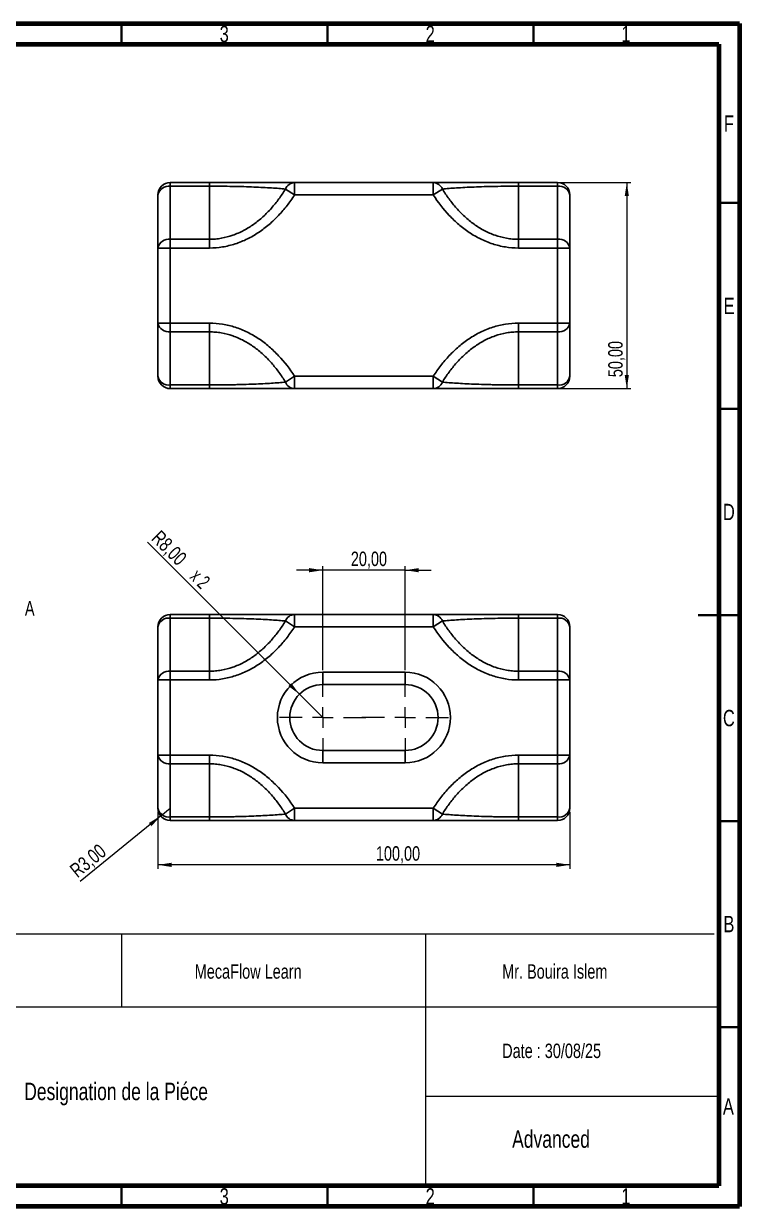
# Model space of a CAD drawing. Header units: millimetres. Extents: x 1 to 415, y 5 to 292.
# Drawn here: x 241.3 to 415, y 5 to 292 of the extents above; entities that cross this region are included whole.
import ezdxf

# ---------------------------------------------------------------- set-up
doc = ezdxf.new("R2010")
doc.units = ezdxf.units.MM
doc.styles.add('SLDTEXTSTYLE0', font='TXT', dxfattribs={"width": 0.75})
doc.styles.add('SLDTEXTSTYLE2', font='TXT', dxfattribs={"width": 0.666667})
doc.dimstyles.new('SLDDIMSTYLE0', dxfattribs={"dimtxt": 3.5, "dimasz": 3.302, "dimexe": 0, "dimexo": 0.0625, "dimgap": 0.875, "dimtad": 1, "dimrnd": 1e-09, "dimzin": 12, "dimdsep": 46, "dimtxsty": 'SLDTEXTSTYLE0', "dimsah": 1, "dimcen": 0.09, "dimadec": 0, "dimazin": 3, "dimtfac": 1, "dimtofl": 0, "dimtmove": 0, "dimatfit": 3, "dimfxl": 1, "dimfrac": 2, "dimtolj": 1, "dimtzin": 12, "dimarcsym": 0})
doc.dimstyles.new('SLDDIMSTYLE1', dxfattribs={"dimtxt": 3.5, "dimasz": 3.302, "dimexe": 0, "dimexo": 0.0625, "dimgap": 0.875, "dimtad": 1, "dimrnd": 1e-09, "dimzin": 12, "dimdsep": 46, "dimtxsty": 'SLDTEXTSTYLE0', "dimsah": 1, "dimcen": 0, "dimadec": 0, "dimazin": 3, "dimtfac": 1, "dimtofl": 0, "dimtmove": 0, "dimatfit": 3, "dimfxl": 1, "dimfrac": 2, "dimtolj": 1, "dimtzin": 12, "dimarcsym": 0})
doc.dimstyles.new('SLDDIMSTYLE2', dxfattribs={"dimtxt": 3.5, "dimasz": 3.302, "dimexe": 0, "dimexo": 0.0625, "dimgap": 0.875, "dimtad": 1, "dimrnd": 1e-09, "dimzin": 12, "dimdsep": 46, "dimtxsty": 'SLDTEXTSTYLE0', "dimsah": 1, "dimcen": 0.09, "dimadec": 0, "dimazin": 3, "dimtfac": 1, "dimtmove": 0, "dimatfit": 0, "dimfxl": 1, "dimfrac": 2, "dimtolj": 1, "dimtzin": 12, "dimarcsym": 0})

# ---------------------------------------------------------------- blocks, each defined once
blk = doc.blocks.new('_D')
at = {"color": 7, "linetype": 'Continuous', "lineweight": 0}
for p, q in [((273.87, 100.62), (273.87, 86.87)), ((373.87, 100.62), (373.87, 86.87)), ((373.87, 87.87), (273.87, 87.87))]:
    blk.add_line(p, q, dxfattribs=at)
at = {"color": 7, "linetype": 'Continuous', "lineweight": 18}
for points in [[(273.87, 87.87), (277.17, 87.36), (277.17, 88.38)], [(373.87, 87.87), (370.57, 88.38), (370.57, 87.36)]]:
    blk.add_solid(points, dxfattribs=at)
at = {"color": 7, "linetype": 'Continuous', "lineweight": 18, "insert": (326.77, 92.38), "char_height": 3.5, "attachment_point": 1, "style": 'SLDTEXTSTYLE0'}
blk.add_mtext('100,00', dxfattribs=at)
blk = doc.blocks.new('_D_1')
at = {"color": 7, "linetype": 'Continuous', "lineweight": 0}
for q in [(276.87, 101.62), (254.97, 83.8)]:
    blk.add_line((274.54, 99.73), q, dxfattribs=at)
at = {"color": 7, "linetype": 'Continuous', "lineweight": 18}
blk.add_solid([(274.54, 99.73), (271.66, 98.04), (272.3, 97.25)], dxfattribs=at)
at = {"color": 7, "linetype": 'Continuous', "lineweight": 18, "insert": (252.14, 87.29), "char_height": 3.5, "attachment_point": 1, "rotation": 39.1328, "style": 'SLDTEXTSTYLE0'}
blk.add_mtext('R3,00', dxfattribs=at)
blk = doc.blocks.new('_D_2')
at = {"color": 7, "linetype": 'Continuous', "lineweight": 0}
for p, q in [((313.87, 159.37), (307.52, 159.37)), ((313.87, 135.12), (313.87, 160.37)), ((333.87, 159.37), (313.87, 159.37)), ((333.87, 135.12), (333.87, 160.37)), ((333.87, 159.37), (340.22, 159.37))]:
    blk.add_line(p, q, dxfattribs=at)
at = {"color": 7, "linetype": 'Continuous', "lineweight": 18}
for points in [[(313.87, 159.37), (310.57, 159.88), (310.57, 158.86)], [(333.87, 159.37), (337.17, 158.86), (337.17, 159.88)]]:
    blk.add_solid(points, dxfattribs=at)
at = {"color": 7, "linetype": 'Continuous', "lineweight": 18, "insert": (320.69, 163.88), "char_height": 3.5, "attachment_point": 1, "style": 'SLDTEXTSTYLE0'}
blk.add_mtext('20,00', dxfattribs=at)
blk = doc.blocks.new('_D_3')
at = {"color": 7, "linetype": 'Continuous', "lineweight": 0}
for q in [(271.35, 166.14), (313.87, 123.62)]:
    blk.add_line((308.21, 129.28), q, dxfattribs=at)
at = {"color": 7, "linetype": 'Continuous', "lineweight": 18}
blk.add_solid([(308.21, 129.28), (306.24, 131.97), (305.52, 131.25)], dxfattribs=at)
at = {"color": 7, "linetype": 'Continuous', "lineweight": 18, "char_height": 3.5, "attachment_point": 1, "rotation": 315}
for s, insert, style in [('R8,00', (274.54, 169.33), 'SLDTEXTSTYLE0'), ('x 2', (283.87, 160), 'SLDTEXTSTYLE2')]:
    blk.add_mtext(s, dxfattribs=dict(at, insert=insert, style=style))
blk = doc.blocks.new('SW_CENTERMARKSYMBOL_0')
at = {"color": 0, "linetype": 'Continuous', "lineweight": 18}
for p, q in [((-20, 5), (-20, 10.5)), ((0, 5), (0, 10.5)), ((-25, 0), (-30.5, 0)), ((-20, 0), (-22.5, 0)), ((-20, 0), (-20, 2.5)), ((-20, 0), (-20, -2.5)), ((-20, 0), (-17.5, 0)), ((-15, 0), (-9.5, 0)), ((-5, 0), (-10.5, 0)), ((0, 0), (-2.5, 0)), ((0, 0), (0, 2.5)), ((0, 0), (0, -2.5)), ((0, 0), (2.5, 0)), ((5, 0), (10.5, 0)), ((-20, -5), (-20, -10.5)), ((0, -5), (0, -10.5))]:
    blk.add_line(p, q, dxfattribs=at)
blk = doc.blocks.new('_D_4')
at = {"color": 7, "linetype": 'Continuous', "lineweight": 0}
for p, q in [((362.37, 253.44), (388.68, 253.44)), ((387.68, 253.44), (387.68, 203.44)), ((362.37, 203.44), (388.68, 203.44))]:
    blk.add_line(p, q, dxfattribs=at)
at = {"color": 7, "linetype": 'Continuous', "lineweight": 18}
for points in [[(387.68, 253.44), (387.17, 250.14), (388.19, 250.14)], [(387.68, 203.44), (388.19, 206.75), (387.17, 206.75)]]:
    blk.add_solid(points, dxfattribs=at)
at = {"color": 7, "linetype": 'Continuous', "lineweight": 18, "insert": (383.17, 206.21), "char_height": 3.5, "attachment_point": 1, "rotation": 90, "style": 'SLDTEXTSTYLE0'}
blk.add_mtext('50,00', dxfattribs=at)

msp = doc.modelspace()

# ---------------------------------------------------------------- linework, layer by layer
at = {"color": 7, "linetype": 'Continuous', "lineweight": 70}
for p, q in [((15, 292), (415, 292)), ((415, 292), (415, 5)), ((20, 287), (410, 287)), ((410, 287), (410, 10)), ((410, 10), (20, 10)), ((415, 5), (15, 5))]:
    msp.add_line(p, q, dxfattribs=at)
at = {"color": 7, "linetype": 'Continuous', "lineweight": 35}
for p, q in [((265, 287), (265, 292)), ((315, 287), (315, 292)), ((365, 287), (365, 292)), ((410, 248.5), (415, 248.5)), ((410, 198.5), (415, 198.5)), ((415, 148.5), (405, 148.5)), ((410, 148.5), (415, 148.5)), ((410, 98.5), (415, 98.5)), ((410, 48.5), (415, 48.5)), ((265, 10), (265, 5)), ((315, 10), (315, 5)), ((365, 10), (365, 5))]:
    msp.add_line(p, q, dxfattribs=at)
at = {"color": 7, "linetype": 'Continuous', "lineweight": 25}
for p, q in [((276.869, 252.565), (276.869, 253.443)), ((276.869, 253.443), (286.369, 253.443)), ((276.869, 252.565), (276.869, 239.678)), ((286.369, 252.565), (276.869, 252.565)), ((286.369, 252.565), (286.369, 239.678)), ((307.039, 250.443), (307.039, 253.443)), ((307.039, 253.443), (340.7, 253.443)), ((340.7, 250.443), (340.7, 253.443)), ((361.369, 252.565), (361.369, 253.443)), ((361.369, 253.443), (370.869, 253.443)), ((361.369, 252.565), (361.369, 239.678)), ((370.869, 252.565), (361.369, 252.565)), ((370.869, 253.443), (370.869, 252.565)), ((370.869, 239.678), (370.869, 252.565)), ((273.869, 237.556), (273.869, 250.443)), ((307.039, 250.443), (304.821, 251.872)), ((340.7, 250.443), (307.039, 250.443)), ((340.7, 250.443), (342.917, 251.872)), ((373.869, 250.443), (373.869, 237.556)), ((276.869, 237.556), (276.869, 239.678)), ((276.869, 239.678), (286.369, 239.678)), ((286.369, 237.556), (286.369, 239.678)), ((361.369, 237.556), (361.369, 239.678)), ((361.369, 239.678), (370.869, 239.678)), ((370.869, 239.678), (370.869, 237.556)), ((276.869, 237.556), (273.869, 237.556)), ((273.869, 219.331), (273.869, 237.556)), ((276.869, 237.556), (276.869, 219.331)), ((286.369, 237.556), (276.869, 237.556)), ((370.869, 237.556), (361.369, 237.556)), ((370.869, 219.331), (370.869, 237.556)), ((373.869, 237.556), (370.869, 237.556)), ((373.869, 237.556), (373.869, 219.331)), ((276.869, 219.331), (273.869, 219.331)), ((273.869, 206.443), (273.869, 219.331)), ((276.869, 219.331), (286.369, 219.331)), ((276.869, 217.209), (276.869, 219.331)), ((286.369, 217.209), (286.369, 219.331)), ((361.369, 217.209), (361.369, 219.331)), ((361.369, 219.331), (370.869, 219.331)), ((373.869, 219.331), (370.869, 219.331)), ((370.869, 217.209), (370.869, 219.331)), ((373.869, 219.331), (373.869, 206.443)), ((286.369, 217.209), (276.869, 217.209)), ((276.869, 217.209), (276.869, 204.322)), ((286.369, 217.209), (286.369, 204.322)), ((361.369, 217.209), (361.369, 204.322)), ((370.869, 217.209), (361.369, 217.209)), ((370.869, 204.322), (370.869, 217.209)), ((276.869, 204.322), (286.369, 204.322)), ((276.869, 203.443), (276.869, 204.322)), ((286.369, 203.443), (286.369, 204.322)), ((307.039, 206.443), (304.821, 205.015)), ((307.039, 206.443), (340.7, 206.443)), ((307.039, 203.443), (307.039, 206.443)), ((342.917, 205.015), (340.7, 206.443)), ((340.7, 203.443), (340.7, 206.443)), ((361.369, 203.443), (361.369, 204.322)), ((361.369, 204.322), (370.869, 204.322)), ((370.869, 203.443), (370.869, 204.322)), ((286.369, 203.443), (276.869, 203.443)), ((340.7, 203.443), (307.039, 203.443)), ((370.869, 203.443), (361.369, 203.443)), ((276.869, 147.742), (276.869, 148.621)), ((276.869, 148.621), (286.369, 148.621)), ((276.869, 147.742), (276.869, 134.855)), ((286.369, 147.742), (276.869, 147.742)), ((286.369, 147.742), (286.369, 134.855)), ((307.039, 145.621), (304.821, 147.05)), ((307.039, 145.621), (307.039, 148.621)), ((307.039, 148.621), (340.7, 148.621)), ((340.7, 145.621), (340.7, 148.621)), ((340.7, 145.621), (342.917, 147.05)), ((361.369, 147.742), (361.369, 148.621)), ((361.369, 148.621), (370.869, 148.621)), ((361.369, 147.742), (361.369, 134.855)), ((370.869, 147.742), (361.369, 147.742)), ((370.869, 147.742), (370.869, 148.621)), ((370.869, 134.855), (370.869, 147.742)), ((273.869, 132.733), (273.869, 145.621)), ((340.7, 145.621), (307.039, 145.621)), ((373.869, 145.621), (373.869, 132.733)), ((276.869, 132.733), (273.869, 132.733)), ((273.869, 114.508), (273.869, 132.733)), ((276.869, 132.733), (276.869, 134.855)), ((276.869, 134.855), (286.369, 134.855)), ((286.369, 132.733), (276.869, 132.733)), ((276.869, 132.733), (276.869, 114.508)), ((286.369, 132.733), (286.369, 134.855)), ((313.869, 134.621), (333.869, 134.621)), ((313.869, 131.621), (313.869, 134.621)), ((333.869, 134.621), (333.869, 131.621)), ((361.369, 132.733), (361.369, 134.855)), ((361.369, 134.855), (370.869, 134.855)), ((370.869, 132.733), (361.369, 132.733)), ((370.869, 132.733), (370.869, 134.855)), ((370.869, 114.508), (370.869, 132.733)), ((373.869, 132.733), (370.869, 132.733)), ((373.869, 132.733), (373.869, 114.508)), ((333.869, 131.621), (313.869, 131.621)), ((313.869, 115.621), (313.869, 112.621)), ((313.869, 115.621), (333.869, 115.621)), ((333.869, 112.621), (333.869, 115.621)), ((276.869, 114.508), (273.869, 114.508)), ((273.869, 101.621), (273.869, 114.508)), ((276.869, 112.387), (276.869, 114.508)), ((276.869, 114.508), (286.369, 114.508)), ((286.369, 112.387), (276.869, 112.387)), ((276.869, 112.387), (276.869, 99.499)), ((286.369, 112.387), (286.369, 99.499)), ((333.869, 112.621), (313.869, 112.621)), ((361.369, 112.387), (361.369, 114.508)), ((361.369, 114.508), (370.869, 114.508)), ((361.369, 112.387), (361.369, 99.499)), ((370.869, 112.387), (361.369, 112.387)), ((370.869, 112.387), (370.869, 114.508)), ((373.869, 114.508), (370.869, 114.508)), ((370.869, 99.499), (370.869, 112.387)), ((373.869, 114.508), (373.869, 101.621)), ((304.821, 100.192), (307.039, 101.621)), ((307.039, 98.621), (307.039, 101.621)), ((307.039, 101.621), (340.7, 101.621)), ((342.917, 100.192), (340.7, 101.621)), ((340.7, 98.621), (340.7, 101.621)), ((276.869, 99.499), (286.369, 99.499)), ((276.869, 98.621), (276.869, 99.499)), ((286.369, 98.621), (276.869, 98.621)), ((286.369, 98.621), (286.369, 99.499)), ((340.7, 98.621), (307.039, 98.621)), ((361.369, 99.499), (370.869, 99.499)), ((370.869, 98.621), (361.369, 98.621)), ((370.869, 98.621), (370.869, 99.499))]:
    msp.add_line(p, q, dxfattribs=at)
at = {"color": 7, "linetype": 'Continuous', "lineweight": 18}
for p, q in [((408.925, 71.078), (158.925, 71.078)), ((265, 71.078), (265, 53.447)), ((338.792, 71.078), (338.792, 53.447)), ((158.925, 53.447), (410, 53.447)), ((338.792, 53.447), (338.792, 10)), ((338.792, 31.724), (410, 31.724))]:
    msp.add_line(p, q, dxfattribs=at)
at = {"color": 7, "linetype": 'Continuous', "lineweight": 25, "flags": 128}
for points in [[(286.369, 252.565), (286.369, 252.763), (286.369, 252.938), (286.369, 253.089), (286.369, 253.215), (286.369, 253.314), (286.369, 253.386), (286.369, 253.429), (286.369, 253.443)], [(286.369, 147.742), (286.369, 147.94), (286.369, 148.115), (286.369, 148.266), (286.369, 148.392), (286.369, 148.492), (286.369, 148.563), (286.369, 148.606), (286.369, 148.621)], [(286.369, 112.387), (286.369, 112.605), (286.369, 112.841), (286.369, 113.094), (286.369, 113.36), (286.369, 113.637), (286.369, 113.923), (286.369, 114.214), (286.369, 114.508)], [(361.369, 98.621), (361.369, 98.635), (361.369, 98.678), (361.369, 98.75), (361.369, 98.849), (361.369, 98.975), (361.369, 99.126), (361.369, 99.302), (361.369, 99.499)]]:
    msp.add_lwpolyline(points, dxfattribs=at)
at = {"color": 7, "linetype": 'Continuous', "lineweight": 25}
for centre, radius, start, end in [((276.869, 250.443), 3, 90, 180), ((276.51, 249.891), 2.698, 82.33937, 168.18941), ((307.144, 250.944), 2.501, 92.42044, 158.21907), ((340.594, 250.944), 2.501, 21.78093, 87.57956), ((370.869, 250.443), 3, 0, 90), ((371.26, 249.935), 2.659, 11.02724, 98.44398), ((276.479, 237.048), 2.659, 81.55602, 168.97276), ((371.229, 237.004), 2.698, 11.81059, 97.66063), ((276.479, 219.839), 2.659, 191.02724, 278.44398), ((371.26, 219.839), 2.659, 261.55602, 348.97276), ((276.479, 206.952), 2.659, 191.02724, 278.44398), ((276.869, 206.443), 3, 180, 270), ((307.144, 205.943), 2.501, 201.78093, 267.57956), ((340.594, 205.943), 2.501, 272.42044, 338.21907), ((371.229, 206.996), 2.698, 262.33937, 348.18941), ((370.869, 206.443), 3, 270, 0), ((276.869, 145.621), 3, 90, 180), ((276.479, 145.112), 2.659, 81.55602, 168.97276), ((307.144, 146.121), 2.501, 92.42044, 158.21907), ((340.594, 146.121), 2.501, 21.78093, 87.57956), ((370.869, 145.621), 3, 0, 90), ((371.26, 145.112), 2.659, 11.02724, 98.44398), ((276.479, 132.225), 2.659, 81.55602, 168.97276), ((313.869, 123.621), 11, 90, 270), ((333.869, 123.621), 11, 270, 90), ((371.229, 132.181), 2.698, 11.81059, 97.66063), ((313.869, 123.621), 8, 90, 270), ((333.869, 123.621), 8, 270, 90), ((276.479, 115.017), 2.659, 191.02724, 278.44398), ((371.26, 115.017), 2.659, 261.55602, 348.97276), ((276.51, 102.173), 2.698, 191.81059, 277.66063), ((276.869, 101.621), 3, 180, 270), ((371.229, 102.173), 2.698, 262.33937, 348.18941), ((370.869, 101.621), 3, 270, 0), ((307.144, 101.12), 2.501, 201.78093, 267.57956), ((340.594, 101.12), 2.501, 272.42044, 338.21907)]:
    msp.add_arc(centre, radius, start, end, dxfattribs=at)
for points, knots in [([(286.369, 253.443), (287.441, 253.443), (288.497, 253.443), (290.579, 253.443), (291.606, 253.443), (293.125, 253.443), (293.629, 253.443), (294.616, 253.443), (295.1, 253.443), (296.526, 253.443), (297.44, 253.443), (299.204, 253.443), (300.057, 253.443), (301.665, 253.443), (302.426, 253.443), (304.592, 253.443), (305.884, 253.443), (307.039, 253.443)], [0, 0, 0, 0, 0.125, 0.125, 0.25, 0.25, 0.3125, 0.3125, 0.375, 0.375, 0.5, 0.5, 0.625, 0.625, 0.75, 0.75, 1, 1, 1, 1]), ([(304.821, 251.872), (304.319, 251.92), (303.783, 251.968), (302.648, 252.057), (302.047, 252.099), (300.776, 252.179), (300.106, 252.217), (298.686, 252.289), (297.931, 252.324), (296.364, 252.389), (295.549, 252.419), (294.272, 252.457), (293.838, 252.469), (292.951, 252.491), (292.496, 252.501), (291.123, 252.528), (290.194, 252.541), (288.777, 252.555), (288.301, 252.559), (287.581, 252.562), (287.34, 252.563), (286.856, 252.564), (286.612, 252.565), (286.369, 252.565)], [0, 0, 0, 0, 0.125, 0.125, 0.25, 0.25, 0.375, 0.375, 0.5, 0.5, 0.625, 0.625, 0.6875, 0.6875, 0.75, 0.75, 0.875, 0.875, 0.9375, 0.9375, 0.96875, 0.96875, 1, 1, 1, 1]), ([(340.7, 253.443), (341.277, 253.443), (341.892, 253.443), (343.191, 253.443), (343.876, 253.443), (345.323, 253.443), (346.084, 253.443), (347.692, 253.443), (348.545, 253.443), (350.307, 253.443), (351.222, 253.443), (352.646, 253.443), (353.13, 253.443), (354.116, 253.443), (354.62, 253.443), (356.137, 253.443), (357.163, 253.443), (359.244, 253.443), (360.299, 253.443), (361.369, 253.443)], [0, 0, 0, 0, 0.125, 0.125, 0.25, 0.25, 0.375, 0.375, 0.5, 0.5, 0.625, 0.625, 0.6875, 0.6875, 0.75, 0.75, 0.875, 0.875, 1, 1, 1, 1]), ([(361.369, 252.565), (361.25, 252.565), (361.126, 252.565), (360.884, 252.564), (360.521, 252.564), (360.161, 252.562), (359.443, 252.559), (358.969, 252.555), (357.556, 252.541), (356.629, 252.528), (355.26, 252.501), (354.807, 252.491), (353.921, 252.47), (353.488, 252.458), (352.214, 252.42), (351.401, 252.39), (349.836, 252.325), (349.083, 252.291), (347.66, 252.218), (346.986, 252.18), (345.705, 252.1), (345.097, 252.057), (343.954, 251.968), (343.42, 251.92), (342.917, 251.872)], [0, 0, 0, 0, 0.015625, 0.015625, 0.03125, 0.0625, 0.0625, 0.125, 0.125, 0.25, 0.25, 0.3125, 0.3125, 0.375, 0.375, 0.5, 0.5, 0.625, 0.625, 0.75, 0.75, 0.875, 0.875, 1, 1, 1, 1]), ([(286.369, 239.678), (286.489, 239.678), (286.612, 239.679), (286.855, 239.684), (287.217, 239.697), (287.578, 239.721), (288.296, 239.785), (288.77, 239.848), (290.183, 240.095), (291.11, 240.337), (292.478, 240.812), (292.932, 240.989), (293.817, 241.375), (294.251, 241.583), (295.524, 242.254), (296.338, 242.762), (297.902, 243.883), (298.655, 244.499), (300.079, 245.799), (300.753, 246.486), (302.034, 247.926), (302.642, 248.681), (303.784, 250.24), (304.319, 251.046), (304.821, 251.872)], [0, 0, 0, 0, 0.015625, 0.015625, 0.03125, 0.0625, 0.0625, 0.125, 0.125, 0.25, 0.25, 0.3125, 0.3125, 0.375, 0.375, 0.5, 0.5, 0.625, 0.625, 0.75, 0.75, 0.875, 0.875, 1, 1, 1, 1]), ([(307.039, 250.443), (306.462, 249.548), (305.847, 248.68), (304.548, 247.015), (303.863, 246.215), (302.416, 244.687), (301.655, 243.959), (300.046, 242.581), (299.194, 241.93), (297.431, 240.751), (296.517, 240.221), (295.093, 239.523), (294.609, 239.306), (293.623, 238.906), (293.119, 238.722), (291.601, 238.232), (290.575, 237.983), (288.495, 237.645), (287.44, 237.556), (286.369, 237.556)], [0, 0, 0, 0, 0.125, 0.125, 0.25, 0.25, 0.375, 0.375, 0.5, 0.5, 0.625, 0.625, 0.6875, 0.6875, 0.75, 0.75, 0.875, 0.875, 1, 1, 1, 1]), ([(361.369, 237.556), (360.298, 237.556), (359.242, 237.645), (357.16, 237.984), (356.133, 238.234), (354.614, 238.724), (354.11, 238.908), (353.123, 239.309), (352.639, 239.526), (351.213, 240.225), (350.298, 240.756), (348.535, 241.937), (347.682, 242.59), (346.074, 243.968), (345.313, 244.697), (343.146, 246.987), (341.854, 248.653), (340.7, 250.443)], [0, 0, 0, 0, 0.125, 0.125, 0.25, 0.25, 0.3125, 0.3125, 0.375, 0.375, 0.5, 0.5, 0.625, 0.625, 0.75, 0.75, 1, 1, 1, 1]), ([(342.917, 251.872), (343.42, 251.045), (343.955, 250.239), (345.091, 248.689), (345.691, 247.942), (346.962, 246.511), (347.633, 245.826), (349.053, 244.525), (349.807, 243.906), (351.375, 242.778), (352.19, 242.268), (353.467, 241.594), (353.901, 241.384), (354.788, 240.997), (355.243, 240.818), (356.616, 240.341), (357.545, 240.097), (358.962, 239.849), (359.438, 239.785), (360.157, 239.721), (360.398, 239.705), (360.882, 239.683), (361.127, 239.678), (361.369, 239.678)], [0, 0, 0, 0, 0.125, 0.125, 0.25, 0.25, 0.375, 0.375, 0.5, 0.5, 0.625, 0.625, 0.6875, 0.6875, 0.75, 0.75, 0.875, 0.875, 0.9375, 0.9375, 0.96875, 0.96875, 1, 1, 1, 1]), ([(286.369, 219.331), (287.441, 219.331), (288.497, 219.242), (290.579, 218.903), (291.606, 218.653), (293.125, 218.163), (293.629, 217.979), (294.616, 217.578), (295.1, 217.361), (296.526, 216.662), (297.44, 216.131), (299.204, 214.95), (300.057, 214.297), (301.665, 212.919), (302.426, 212.19), (304.592, 209.9), (305.884, 208.234), (307.039, 206.443)], [0, 0, 0, 0, 0.125, 0.125, 0.25, 0.25, 0.3125, 0.3125, 0.375, 0.375, 0.5, 0.5, 0.625, 0.625, 0.75, 0.75, 1, 1, 1, 1]), ([(340.7, 206.443), (341.277, 207.339), (341.892, 208.207), (343.191, 209.872), (343.876, 210.672), (345.323, 212.2), (346.084, 212.928), (347.692, 214.306), (348.545, 214.957), (350.307, 216.136), (351.222, 216.666), (352.646, 217.364), (353.13, 217.581), (354.116, 217.981), (354.62, 218.165), (356.137, 218.655), (357.163, 218.904), (359.244, 219.242), (360.299, 219.331), (361.369, 219.331)], [0, 0, 0, 0, 0.125, 0.125, 0.25, 0.25, 0.375, 0.375, 0.5, 0.5, 0.625, 0.625, 0.6875, 0.6875, 0.75, 0.75, 0.875, 0.875, 1, 1, 1, 1]), ([(304.821, 205.015), (304.319, 205.842), (303.783, 206.648), (302.648, 208.198), (302.047, 208.945), (300.776, 210.376), (300.106, 211.061), (298.686, 212.362), (297.931, 212.981), (296.364, 214.109), (295.549, 214.619), (294.272, 215.293), (293.838, 215.503), (292.951, 215.89), (292.496, 216.069), (291.123, 216.546), (290.194, 216.79), (288.777, 217.038), (288.301, 217.102), (287.581, 217.166), (287.34, 217.182), (286.856, 217.204), (286.612, 217.209), (286.369, 217.209)], [0, 0, 0, 0, 0.125, 0.125, 0.25, 0.25, 0.375, 0.375, 0.5, 0.5, 0.625, 0.625, 0.6875, 0.6875, 0.75, 0.75, 0.875, 0.875, 0.9375, 0.9375, 0.96875, 0.96875, 1, 1, 1, 1]), ([(361.369, 217.209), (361.25, 217.209), (361.126, 217.208), (360.884, 217.203), (360.521, 217.19), (360.161, 217.166), (359.443, 217.102), (358.969, 217.039), (357.556, 216.792), (356.629, 216.55), (355.26, 216.075), (354.807, 215.898), (353.921, 215.512), (353.488, 215.304), (352.214, 214.633), (351.401, 214.125), (349.836, 213.004), (349.083, 212.388), (347.66, 211.088), (346.986, 210.401), (345.705, 208.961), (345.097, 208.206), (343.954, 206.647), (343.42, 205.841), (342.917, 205.015)], [0, 0, 0, 0, 0.015625, 0.015625, 0.03125, 0.0625, 0.0625, 0.125, 0.125, 0.25, 0.25, 0.3125, 0.3125, 0.375, 0.375, 0.5, 0.5, 0.625, 0.625, 0.75, 0.75, 0.875, 0.875, 1, 1, 1, 1]), ([(286.369, 204.322), (286.489, 204.322), (286.612, 204.322), (286.855, 204.323), (287.217, 204.323), (287.578, 204.325), (288.296, 204.328), (288.77, 204.332), (290.183, 204.346), (291.11, 204.359), (292.478, 204.386), (292.932, 204.396), (293.817, 204.417), (294.251, 204.429), (295.524, 204.467), (296.338, 204.497), (297.902, 204.562), (298.655, 204.596), (300.079, 204.669), (300.753, 204.707), (302.034, 204.787), (302.642, 204.83), (303.784, 204.919), (304.319, 204.967), (304.821, 205.015)], [0, 0, 0, 0, 0.015625, 0.015625, 0.03125, 0.0625, 0.0625, 0.125, 0.125, 0.25, 0.25, 0.3125, 0.3125, 0.375, 0.375, 0.5, 0.5, 0.625, 0.625, 0.75, 0.75, 0.875, 0.875, 1, 1, 1, 1]), ([(342.917, 205.015), (343.42, 204.967), (343.955, 204.919), (345.091, 204.83), (345.691, 204.788), (346.962, 204.708), (347.633, 204.67), (349.053, 204.598), (349.807, 204.563), (351.375, 204.498), (352.19, 204.468), (353.467, 204.43), (353.901, 204.418), (354.788, 204.396), (355.243, 204.386), (356.616, 204.359), (357.545, 204.346), (358.962, 204.332), (359.438, 204.328), (360.157, 204.325), (360.398, 204.324), (360.882, 204.323), (361.127, 204.322), (361.369, 204.322)], [0, 0, 0, 0, 0.125, 0.125, 0.25, 0.25, 0.375, 0.375, 0.5, 0.5, 0.625, 0.625, 0.6875, 0.6875, 0.75, 0.75, 0.875, 0.875, 0.9375, 0.9375, 0.96875, 0.96875, 1, 1, 1, 1]), ([(307.039, 203.443), (306.462, 203.443), (305.847, 203.443), (304.548, 203.443), (303.863, 203.443), (302.416, 203.443), (301.655, 203.443), (300.046, 203.443), (299.194, 203.443), (297.431, 203.443), (296.517, 203.443), (295.093, 203.443), (294.609, 203.443), (293.623, 203.443), (293.119, 203.443), (291.601, 203.443), (290.575, 203.443), (288.495, 203.443), (287.44, 203.443), (286.369, 203.443)], [0, 0, 0, 0, 0.125, 0.125, 0.25, 0.25, 0.375, 0.375, 0.5, 0.5, 0.625, 0.625, 0.6875, 0.6875, 0.75, 0.75, 0.875, 0.875, 1, 1, 1, 1]), ([(361.369, 203.443), (360.298, 203.443), (359.242, 203.443), (357.16, 203.443), (356.133, 203.443), (354.614, 203.443), (354.11, 203.443), (353.123, 203.443), (352.639, 203.443), (351.213, 203.443), (350.298, 203.443), (348.535, 203.443), (347.682, 203.443), (346.074, 203.443), (345.313, 203.443), (343.146, 203.443), (341.854, 203.443), (340.7, 203.443)], [0, 0, 0, 0, 0.125, 0.125, 0.25, 0.25, 0.3125, 0.3125, 0.375, 0.375, 0.5, 0.5, 0.625, 0.625, 0.75, 0.75, 1, 1, 1, 1]), ([(286.369, 148.621), (287.441, 148.621), (288.497, 148.621), (290.579, 148.621), (291.606, 148.621), (293.125, 148.621), (293.629, 148.621), (294.616, 148.621), (295.1, 148.621), (296.526, 148.621), (297.44, 148.621), (299.204, 148.621), (300.057, 148.621), (301.665, 148.621), (302.426, 148.621), (304.592, 148.621), (305.884, 148.621), (307.039, 148.621)], [0, 0, 0, 0, 0.125, 0.125, 0.25, 0.25, 0.3125, 0.3125, 0.375, 0.375, 0.5, 0.5, 0.625, 0.625, 0.75, 0.75, 1, 1, 1, 1]), ([(304.821, 147.05), (304.319, 147.097), (303.783, 147.145), (302.648, 147.234), (302.047, 147.276), (300.776, 147.356), (300.106, 147.394), (298.686, 147.467), (297.931, 147.501), (296.364, 147.566), (295.549, 147.596), (294.272, 147.635), (293.838, 147.646), (292.951, 147.668), (292.496, 147.678), (291.123, 147.705), (290.194, 147.718), (288.777, 147.732), (288.301, 147.736), (287.581, 147.74), (287.34, 147.74), (286.856, 147.742), (286.612, 147.742), (286.369, 147.742)], [0, 0, 0, 0, 0.125, 0.125, 0.25, 0.25, 0.375, 0.375, 0.5, 0.5, 0.625, 0.625, 0.6875, 0.6875, 0.75, 0.75, 0.875, 0.875, 0.9375, 0.9375, 0.96875, 0.96875, 1, 1, 1, 1]), ([(286.369, 134.855), (286.489, 134.855), (286.612, 134.856), (286.855, 134.862), (287.217, 134.874), (287.578, 134.898), (288.296, 134.962), (288.77, 135.025), (290.183, 135.272), (291.11, 135.514), (292.478, 135.989), (292.932, 136.167), (293.817, 136.552), (294.251, 136.761), (295.524, 137.431), (296.338, 137.939), (297.902, 139.06), (298.655, 139.676), (300.079, 140.976), (300.753, 141.663), (302.034, 143.103), (302.642, 143.858), (303.784, 145.417), (304.319, 146.223), (304.821, 147.05)], [0, 0, 0, 0, 0.015625, 0.015625, 0.03125, 0.0625, 0.0625, 0.125, 0.125, 0.25, 0.25, 0.3125, 0.3125, 0.375, 0.375, 0.5, 0.5, 0.625, 0.625, 0.75, 0.75, 0.875, 0.875, 1, 1, 1, 1]), ([(340.7, 148.621), (341.277, 148.621), (341.892, 148.621), (343.191, 148.621), (343.876, 148.621), (345.323, 148.621), (346.084, 148.621), (347.692, 148.621), (348.545, 148.621), (350.307, 148.621), (351.222, 148.621), (352.646, 148.621), (353.13, 148.621), (354.116, 148.621), (354.62, 148.621), (356.137, 148.621), (357.163, 148.621), (359.244, 148.621), (360.299, 148.621), (361.369, 148.621)], [0, 0, 0, 0, 0.125, 0.125, 0.25, 0.25, 0.375, 0.375, 0.5, 0.5, 0.625, 0.625, 0.6875, 0.6875, 0.75, 0.75, 0.875, 0.875, 1, 1, 1, 1]), ([(361.369, 147.742), (361.25, 147.742), (361.126, 147.742), (360.884, 147.742), (360.521, 147.741), (360.161, 147.74), (359.443, 147.736), (358.969, 147.732), (357.556, 147.718), (356.629, 147.705), (355.26, 147.679), (354.807, 147.669), (353.921, 147.647), (353.488, 147.635), (352.214, 147.597), (351.401, 147.567), (349.836, 147.503), (349.083, 147.468), (347.66, 147.396), (346.986, 147.357), (345.705, 147.277), (345.097, 147.235), (343.954, 147.145), (343.42, 147.097), (342.917, 147.05)], [0, 0, 0, 0, 0.015625, 0.015625, 0.03125, 0.0625, 0.0625, 0.125, 0.125, 0.25, 0.25, 0.3125, 0.3125, 0.375, 0.375, 0.5, 0.5, 0.625, 0.625, 0.75, 0.75, 0.875, 0.875, 1, 1, 1, 1]), ([(342.917, 147.05), (343.42, 146.222), (343.955, 145.416), (345.091, 143.866), (345.691, 143.12), (346.962, 141.688), (347.633, 141.003), (349.053, 139.702), (349.807, 139.083), (351.375, 137.956), (352.19, 137.445), (353.467, 136.771), (353.901, 136.562), (354.788, 136.174), (355.243, 135.996), (356.616, 135.518), (357.545, 135.275), (358.962, 135.026), (359.438, 134.963), (360.157, 134.898), (360.398, 134.882), (360.882, 134.86), (361.127, 134.855), (361.369, 134.855)], [0, 0, 0, 0, 0.125, 0.125, 0.25, 0.25, 0.375, 0.375, 0.5, 0.5, 0.625, 0.625, 0.6875, 0.6875, 0.75, 0.75, 0.875, 0.875, 0.9375, 0.9375, 0.96875, 0.96875, 1, 1, 1, 1]), ([(307.039, 145.621), (306.462, 144.726), (305.847, 143.857), (304.548, 142.192), (303.863, 141.392), (302.416, 139.864), (301.655, 139.136), (300.046, 137.759), (299.194, 137.107), (297.431, 135.928), (296.517, 135.398), (295.093, 134.7), (294.609, 134.483), (293.623, 134.083), (293.119, 133.9), (291.601, 133.41), (290.575, 133.161), (288.495, 132.823), (287.44, 132.733), (286.369, 132.733)], [0, 0, 0, 0, 0.125, 0.125, 0.25, 0.25, 0.375, 0.375, 0.5, 0.5, 0.625, 0.625, 0.6875, 0.6875, 0.75, 0.75, 0.875, 0.875, 1, 1, 1, 1]), ([(361.369, 132.733), (360.298, 132.733), (359.242, 132.823), (357.16, 133.161), (356.133, 133.411), (354.614, 133.902), (354.11, 134.086), (353.123, 134.486), (352.639, 134.703), (351.213, 135.403), (350.298, 135.934), (348.535, 137.114), (347.682, 137.767), (346.074, 139.145), (345.313, 139.874), (343.146, 142.164), (341.854, 143.83), (340.7, 145.621)], [0, 0, 0, 0, 0.125, 0.125, 0.25, 0.25, 0.3125, 0.3125, 0.375, 0.375, 0.5, 0.5, 0.625, 0.625, 0.75, 0.75, 1, 1, 1, 1]), ([(286.369, 114.508), (287.441, 114.508), (288.497, 114.419), (290.579, 114.08), (291.606, 113.831), (293.125, 113.34), (293.629, 113.156), (294.616, 112.755), (295.1, 112.538), (296.526, 111.839), (297.44, 111.308), (299.204, 110.127), (300.057, 109.474), (301.665, 108.096), (302.426, 107.368), (304.592, 105.077), (305.884, 103.412), (307.039, 101.621)], [0, 0, 0, 0, 0.125, 0.125, 0.25, 0.25, 0.3125, 0.3125, 0.375, 0.375, 0.5, 0.5, 0.625, 0.625, 0.75, 0.75, 1, 1, 1, 1]), ([(304.821, 100.192), (304.319, 101.019), (303.783, 101.825), (302.648, 103.375), (302.047, 104.122), (300.776, 105.553), (300.106, 106.239), (298.686, 107.54), (297.931, 108.159), (296.364, 109.286), (295.549, 109.796), (294.272, 110.47), (293.838, 110.68), (292.951, 111.067), (292.496, 111.246), (291.123, 111.723), (290.194, 111.967), (288.777, 112.216), (288.301, 112.279), (287.581, 112.343), (287.34, 112.359), (286.856, 112.381), (286.612, 112.387), (286.369, 112.387)], [0, 0, 0, 0, 0.125, 0.125, 0.25, 0.25, 0.375, 0.375, 0.5, 0.5, 0.625, 0.625, 0.6875, 0.6875, 0.75, 0.75, 0.875, 0.875, 0.9375, 0.9375, 0.96875, 0.96875, 1, 1, 1, 1]), ([(340.7, 101.621), (341.277, 102.516), (341.892, 103.384), (343.191, 105.05), (343.876, 105.849), (345.323, 107.377), (346.084, 108.106), (347.692, 109.483), (348.545, 110.134), (350.307, 111.313), (351.222, 111.843), (352.646, 112.542), (353.13, 112.758), (354.116, 113.158), (354.62, 113.342), (356.137, 113.832), (357.163, 114.081), (359.244, 114.419), (360.299, 114.508), (361.369, 114.508)], [0, 0, 0, 0, 0.125, 0.125, 0.25, 0.25, 0.375, 0.375, 0.5, 0.5, 0.625, 0.625, 0.6875, 0.6875, 0.75, 0.75, 0.875, 0.875, 1, 1, 1, 1]), ([(361.369, 112.387), (361.25, 112.387), (361.126, 112.385), (360.884, 112.38), (360.521, 112.368), (360.161, 112.343), (359.443, 112.279), (358.969, 112.216), (357.556, 111.969), (356.629, 111.727), (355.26, 111.252), (354.807, 111.075), (353.921, 110.689), (353.488, 110.481), (352.214, 109.81), (351.401, 109.303), (349.836, 108.181), (349.083, 107.566), (347.66, 106.266), (346.986, 105.578), (345.705, 104.138), (345.097, 103.383), (343.954, 101.824), (343.42, 101.019), (342.917, 100.192)], [0, 0, 0, 0, 0.015625, 0.015625, 0.03125, 0.0625, 0.0625, 0.125, 0.125, 0.25, 0.25, 0.3125, 0.3125, 0.375, 0.375, 0.5, 0.5, 0.625, 0.625, 0.75, 0.75, 0.875, 0.875, 1, 1, 1, 1]), ([(286.369, 99.499), (286.489, 99.499), (286.612, 99.499), (286.855, 99.5), (287.217, 99.501), (287.578, 99.502), (288.296, 99.506), (288.77, 99.509), (290.183, 99.523), (291.11, 99.536), (292.478, 99.563), (292.932, 99.573), (293.817, 99.595), (294.251, 99.606), (295.524, 99.645), (296.338, 99.675), (297.902, 99.739), (298.655, 99.773), (300.079, 99.846), (300.753, 99.884), (302.034, 99.964), (302.642, 100.007), (303.784, 100.096), (304.319, 100.144), (304.821, 100.192)], [0, 0, 0, 0, 0.015625, 0.015625, 0.03125, 0.0625, 0.0625, 0.125, 0.125, 0.25, 0.25, 0.3125, 0.3125, 0.375, 0.375, 0.5, 0.5, 0.625, 0.625, 0.75, 0.75, 0.875, 0.875, 1, 1, 1, 1]), ([(307.039, 98.621), (306.462, 98.621), (305.847, 98.621), (304.548, 98.621), (303.863, 98.621), (302.416, 98.621), (301.655, 98.621), (300.046, 98.621), (299.194, 98.621), (297.431, 98.621), (296.517, 98.621), (295.093, 98.621), (294.609, 98.621), (293.623, 98.621), (293.119, 98.621), (291.601, 98.621), (290.575, 98.621), (288.495, 98.621), (287.44, 98.621), (286.369, 98.621)], [0, 0, 0, 0, 0.125, 0.125, 0.25, 0.25, 0.375, 0.375, 0.5, 0.5, 0.625, 0.625, 0.6875, 0.6875, 0.75, 0.75, 0.875, 0.875, 1, 1, 1, 1]), ([(361.369, 98.621), (360.298, 98.621), (359.242, 98.621), (357.16, 98.621), (356.133, 98.621), (354.614, 98.621), (354.11, 98.621), (353.123, 98.621), (352.639, 98.621), (351.213, 98.621), (350.298, 98.621), (348.535, 98.621), (347.682, 98.621), (346.074, 98.621), (345.313, 98.621), (343.146, 98.621), (341.854, 98.621), (340.7, 98.621)], [0, 0, 0, 0, 0.125, 0.125, 0.25, 0.25, 0.3125, 0.3125, 0.375, 0.375, 0.5, 0.5, 0.625, 0.625, 0.75, 0.75, 1, 1, 1, 1]), ([(342.917, 100.192), (343.42, 100.144), (343.955, 100.096), (345.091, 100.007), (345.691, 99.965), (346.962, 99.885), (347.633, 99.847), (349.053, 99.775), (349.807, 99.74), (351.375, 99.676), (352.19, 99.645), (353.467, 99.607), (353.901, 99.595), (354.788, 99.573), (355.243, 99.563), (356.616, 99.537), (357.545, 99.523), (358.962, 99.509), (359.438, 99.506), (360.157, 99.502), (360.398, 99.501), (360.882, 99.5), (361.127, 99.499), (361.369, 99.499)], [0, 0, 0, 0, 0.125, 0.125, 0.25, 0.25, 0.375, 0.375, 0.5, 0.5, 0.625, 0.625, 0.6875, 0.6875, 0.75, 0.75, 0.875, 0.875, 0.9375, 0.9375, 0.96875, 0.96875, 1, 1, 1, 1])]:
    msp.add_open_spline(points, degree=3, knots=knots, dxfattribs=at)

# ---------------------------------------------------------------- block references
at = {"color": 7, "linetype": 'Continuous', "lineweight": 0}
msp.add_blockref('SW_CENTERMARKSYMBOL_0', (333.869, 123.621), dxfattribs=at)

# ---------------------------------------------------------------- texts
at = {"color": 7, "linetype": 'Continuous', "lineweight": 0, "style": 'SLDTEXTSTYLE0'}
for s, insert, char_height, attachment_point in [('3', (289.96, 291.483), 3.969, 2), ('2', (339.96, 291.483), 3.969, 2), ('1', (387.46, 291.483), 3.969, 2), ('F', (412.458, 269.733), 3.969, 2), ('E', (412.508, 225.483), 3.969, 2), ('D', (412.453, 175.483), 3.969, 2), ('C', (412.459, 125.483), 3.969, 2), ('B', (412.471, 75.483), 3.969, 2), ('MecaFlow Learn', (282.801, 63.747), 3.5, 1), ('Mr. Bouira Islem', (357.427, 63.747), 3.5, 1), ('Date : 30/08/25', (357.427, 44.487), 3.5, 1), ('Designation de la Piéce', (241.405, 35.003), 4.23333, 1), ('A', (412.34, 31.233), 3.969, 2), ('Advanced', (359.842, 23.448), 4.2333, 1), ('3', (289.96, 9.393), 3.969, 2), ('2', (339.96, 9.393), 3.969, 2), ('1', (387.46, 9.393), 3.969, 2)]:
    msp.add_mtext(s, dxfattribs=dict(at, insert=insert, char_height=char_height, attachment_point=attachment_point))
at = {"color": 7, "linetype": 'Continuous', "insert": (241.577, 151.868), "char_height": 3.5, "attachment_point": 1, "style": 'SLDTEXTSTYLE0'}
msp.add_mtext('A', dxfattribs=at)

# ---------------------------------------------------------------- dimensions: what is measured, and where the dimension line sits
at = {"color": 7, "linetype": 'Continuous', "lineweight": 18}
dim = msp.add_linear_dim(base=(387.679, 203.443), p1=(361.369, 253.443), p2=(361.369, 203.443), angle=90, dimstyle='SLDDIMSTYLE0', dxfattribs=at)
dim.commit()
dim.dimension.update_dxf_attribs({"geometry": '_D_4', "text_midpoint": (387.679, 212.028), "dimtype": 160})
for center, mpoint, text, picture, middle in [((313.869, 123.621), (308.213, 129.278), '<> x 2', '_D_3', (278.117, 159.373)), ((276.869, 101.621), (274.542, 99.727), '<> ', '_D_1', (259.946, 87.851))]:
    dim = msp.add_radius_dim(center=center, mpoint=mpoint, text=text, dimstyle='SLDDIMSTYLE1', dxfattribs=at)
    dim.commit()
    dim.dimension.update_dxf_attribs({"geometry": picture, "text_midpoint": middle, "dimtype": 164})
for base, p1, p2, dimstyle, picture, middle in [((313.869, 159.373), (333.869, 134.121), (313.869, 134.121), 'SLDDIMSTYLE2', '_D_2', (326.512, 159.373)), ((273.869, 87.869), (373.869, 101.621), (273.869, 101.621), 'SLDDIMSTYLE0', '_D', (333.88, 87.869))]:
    dim = msp.add_linear_dim(base=base, p1=p1, p2=p2, dimstyle=dimstyle, dxfattribs=at)
    dim.commit()
    dim.dimension.update_dxf_attribs({"geometry": picture, "text_midpoint": middle, "dimtype": 160})

doc.saveas('drawing.dxf')
